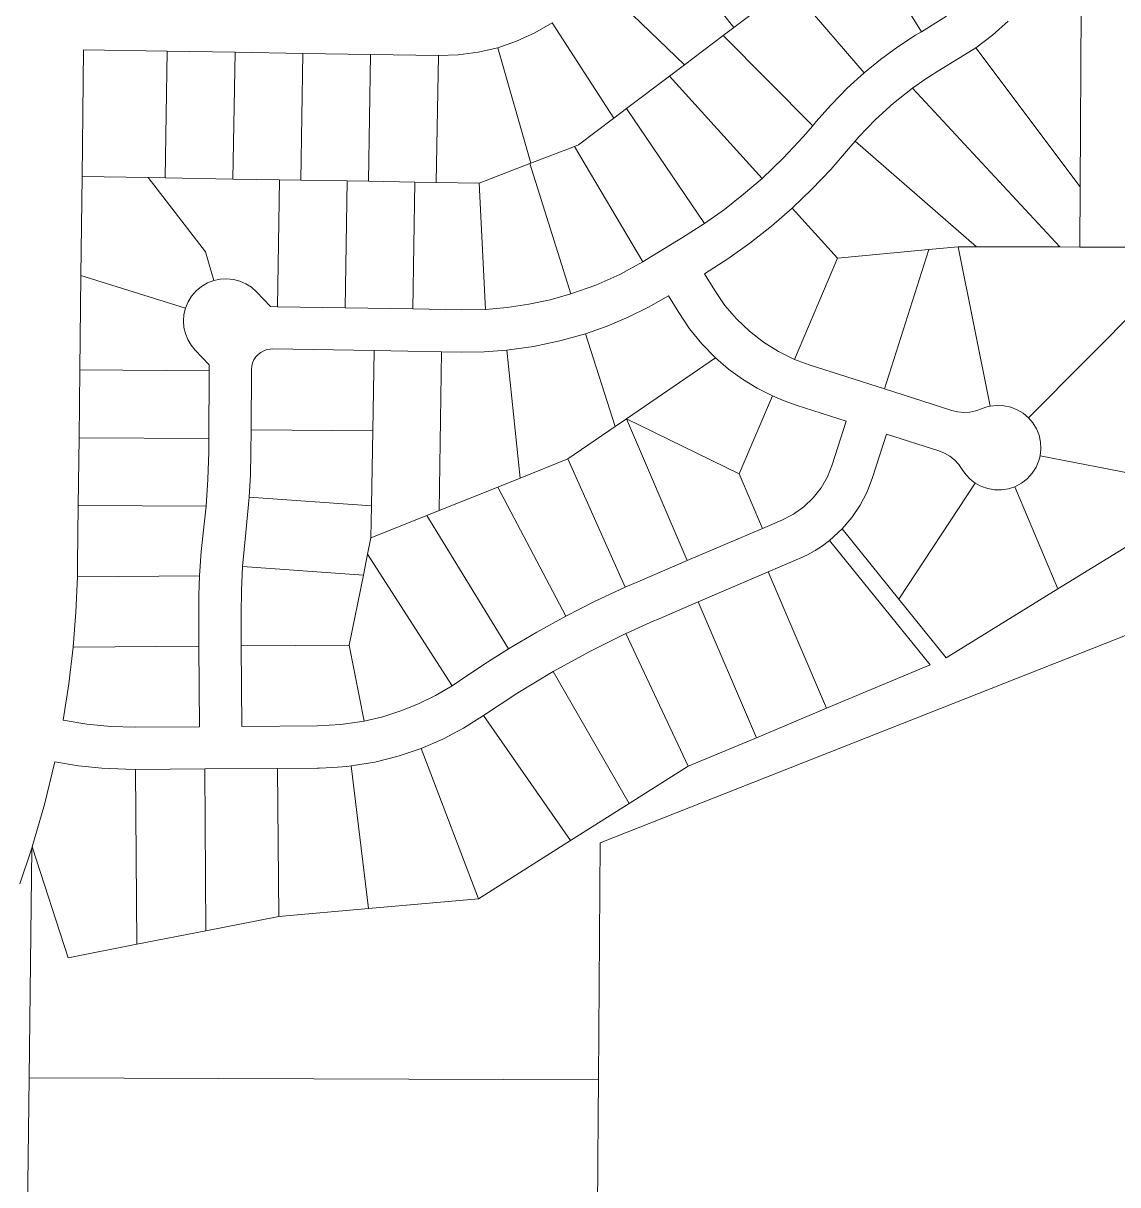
# Model space of a CAD drawing. Header units: feet. Extents: x 2741712 to 2750472, y 1004852 to 1013442.
# Drawn here: x 2743543 to 2744836, y 1010037 to 1011409 of the extents above; entities that cross this region are included whole.
import ezdxf

# ---------------------------------------------------------------- set-up
doc = ezdxf.new("R2010")
doc.units = ezdxf.units.FT
doc.header["$LTSCALE"] = 0.015
doc.header["$MEASUREMENT"] = 0
doc.layers.add('Carver County Parcels', color=7, linetype='Continuous')

msp = doc.modelspace()

# ---------------------------------------------------------------- linework, layer by layer
at = {"layer": 'Carver County Parcels', "lineweight": 5, "ltscale": 100}
for p, q in [((2744288.9, 1011521), (2744382.6, 1011404.3)), ((2744539.1, 1011504.9), (2744604.1, 1011399.2)), ((2744222.8, 1011457.9), (2744324.3, 1011360.2)), ((2744436.5, 1011445), (2744382.6, 1011404.3)), ((2744447.9, 1011453.6), (2744536.4, 1011350.6)), ((2744604.1, 1011399.2), (2744633.9, 1011417.6)), ((2744792.9, 1011427.1), (2744791.8, 1011216)), ((2744167.7, 1011409.6), (2744147.3, 1011397.7)), ((2744240.8, 1011297.1), (2744167.7, 1011409.6)), ((2744369.8, 1011394.6), (2744382.6, 1011404.3)), ((2744382.6, 1011404.3), (2744382.6, 1011404.3)), ((2744706.7, 1011411.7), (2744688.3, 1011395.1)), ((2744125.8, 1011387.9), (2744103.4, 1011380.2)), ((2744147.3, 1011397.7), (2744125.8, 1011387.9)), ((2744369.8, 1011394.6), (2744324.3, 1011360.2)), ((2744369.8, 1011394.6), (2744475.9, 1011288.1)), ((2744576.2, 1011381.3), (2744597.2, 1011395)), ((2744597.2, 1011395), (2744604.1, 1011399.2)), ((2744604.1, 1011399.2), (2744604.1, 1011399.2)), ((2744688.3, 1011395.1), (2744668.4, 1011380.3)), ((2743614.1, 1011377.9), (2743612.4, 1011228)), ((2743713, 1011376.3), (2743614.1, 1011377.9)), ((2743710.5, 1011226.4), (2743713, 1011376.3)), ((2743793.1, 1011374.9), (2743713, 1011376.3)), ((2743713, 1011376.3), (2743713, 1011376.3)), ((2743793.1, 1011374.9), (2743790.6, 1011225)), ((2743793.1, 1011374.9), (2743793.1, 1011374.9)), ((2743873.1, 1011373.6), (2743793.1, 1011374.9)), ((2744080.4, 1011374.8), (2744056.9, 1011371.7)), ((2744103.4, 1011380.2), (2744080.4, 1011374.8)), ((2744142.6, 1011243.8), (2744103.4, 1011380.2)), ((2744555.9, 1011366.5), (2744576.2, 1011381.3)), ((2744660, 1011375), (2744623.4, 1011352.5)), ((2744668.4, 1011380.3), (2744660, 1011375)), ((2744668.4, 1011380.3), (2744791.8, 1011216)), ((2743870.6, 1011223.7), (2743873.1, 1011373.6)), ((2743873.1, 1011373.6), (2743873.1, 1011373.6)), ((2743953.2, 1011372.3), (2743873.1, 1011373.6)), ((2743950.7, 1011222.4), (2743953.2, 1011372.3)), ((2743953.2, 1011372.3), (2743953.2, 1011372.3)), ((2744033.3, 1011370.9), (2743953.2, 1011372.3)), ((2744033.3, 1011370.9), (2744030.8, 1011221)), ((2744056.9, 1011371.7), (2744033.3, 1011370.9)), ((2744033.3, 1011370.9), (2744033.3, 1011370.9)), ((2744306.6, 1011346.8), (2744324.3, 1011360.2)), ((2744324.3, 1011360.2), (2744324.3, 1011360.2)), ((2744536.4, 1011350.6), (2744555.9, 1011366.5)), ((2744255.7, 1011308.4), (2744306.6, 1011346.8)), ((2744415.8, 1011225.8), (2744306.6, 1011346.8)), ((2744516.3, 1011332.3), (2744536.4, 1011350.6)), ((2744536.4, 1011350.6), (2744536.4, 1011350.6)), ((2744623.4, 1011352.5), (2744608.3, 1011342.7)), ((2744608.3, 1011342.7), (2744593.6, 1011332.3)), ((2744497.3, 1011312.9), (2744516.3, 1011332.3)), ((2744593.6, 1011332.3), (2744571.2, 1011314.6)), ((2744767.9, 1011144.8), (2744593.6, 1011332.3)), ((2744255.7, 1011308.4), (2744240.8, 1011297.1)), ((2744347.9, 1011172.5), (2744255.7, 1011308.4)), ((2744479.5, 1011292.5), (2744497.3, 1011312.9)), ((2744571.2, 1011314.6), (2744550, 1011295.4)), ((2744240.8, 1011297.1), (2744198.9, 1011265.5)), ((2744240.8, 1011297.1), (2744240.8, 1011297.1)), ((2744475.9, 1011288.1), (2744479.5, 1011292.5)), ((2744550, 1011295.4), (2744530.2, 1011274.8)), ((2744464.6, 1011275), (2744475.9, 1011288.1)), ((2744475.9, 1011288.1), (2744475.9, 1011288.1)), ((2744194.2, 1011263.6), (2744198.9, 1011265.5)), ((2744440.9, 1011249.8), (2744464.6, 1011275)), ((2744525.9, 1011269.9), (2744518.1, 1011260.7)), ((2744530.2, 1011274.8), (2744525.9, 1011269.9)), ((2744525.9, 1011269.9), (2744669.3, 1011144.8)), ((2744142.6, 1011243.8), (2744194.2, 1011263.6)), ((2744194.2, 1011263.6), (2744275, 1011127.2)), ((2744518.1, 1011260.7), (2744497, 1011236.3)), ((2744141.5, 1011243.3), (2744081.4, 1011220.2)), ((2744141.5, 1011243.3), (2744142.6, 1011243.8)), ((2744141.5, 1011243.3), (2744190, 1011089.3)), ((2744142.6, 1011243.8), (2744142.6, 1011243.8)), ((2744415.8, 1011225.8), (2744440.9, 1011249.8)), ((2743612.4, 1011228), (2743611, 1011110.9)), ((2743612.4, 1011228), (2743690.5, 1011226.7)), ((2743690.5, 1011226.7), (2743690.5, 1011226.7)), ((2743690.5, 1011226.7), (2743710.5, 1011226.4)), ((2743690.5, 1011226.7), (2743758.1, 1011138.9)), ((2743790.6, 1011225), (2743710.5, 1011226.4)), ((2743710.5, 1011226.4), (2743710.5, 1011226.4)), ((2743790.6, 1011225), (2743845.6, 1011224.1)), ((2743843.1, 1011074.2), (2743845.6, 1011224.1)), ((2743870.6, 1011223.7), (2743845.6, 1011224.1)), ((2743870.6, 1011223.7), (2743925.6, 1011222.8)), ((2743870.6, 1011223.7), (2743870.6, 1011223.7)), ((2744394, 1011207), (2744415.8, 1011225.8)), ((2744415.8, 1011225.8), (2744415.8, 1011225.8)), ((2744497, 1011236.3), (2744474.7, 1011212.9)), ((2743923.1, 1011072.8), (2743925.6, 1011222.8)), ((2743925.6, 1011222.8), (2743950.7, 1011222.4)), ((2743950.7, 1011222.4), (2744005.6, 1011221.5)), ((2743950.7, 1011222.4), (2743950.7, 1011222.4)), ((2744003.1, 1011071.5), (2744005.6, 1011221.5)), ((2744005.6, 1011221.5), (2744030.8, 1011221)), ((2744081.4, 1011220.2), (2744030.8, 1011221)), ((2744030.8, 1011221), (2744030.8, 1011221)), ((2744089.2, 1011071), (2744081.4, 1011220.2)), ((2744474.7, 1011212.9), (2744451.4, 1011190.6)), ((2744791.3, 1011144.7), (2744791.8, 1011216)), ((2744791.8, 1011216), (2744791.8, 1011216)), ((2744371.4, 1011189.2), (2744394, 1011207)), ((2744347.9, 1011172.5), (2744371.4, 1011189.2)), ((2744451.4, 1011190.6), (2744426.9, 1011169.3)), ((2744505, 1011131.7), (2744451.4, 1011190.6)), ((2744321.9, 1011155.8), (2744347.9, 1011172.5)), ((2744347.9, 1011172.5), (2744347.9, 1011172.5)), ((2744426.9, 1011169.3), (2744401.5, 1011149.3)), ((2744279.2, 1011129.8), (2744321.9, 1011155.8)), ((2744401.5, 1011149.3), (2744375.2, 1011130.6)), ((2744613.1, 1011141.7), (2744505, 1011131.7)), ((2744613.1, 1011141.7), (2744560.4, 1010977)), ((2744647.7, 1011144.9), (2744613.1, 1011141.7)), ((2744647.7, 1011144.9), (2744669.3, 1011144.8)), ((2744647.7, 1011144.9), (2744685.4, 1010956.6)), ((2744669.3, 1011144.8), (2744767.9, 1011144.8)), ((2744669.3, 1011144.8), (2744669.3, 1011144.8)), ((2744767.9, 1011144.8), (2744767.9, 1011144.8)), ((2744791.3, 1011144.7), (2744767.9, 1011144.8)), ((2744890.2, 1011144.6), (2744791.3, 1011144.7)), ((2743758.1, 1011138.9), (2743768, 1011105.3)), ((2744247.7, 1011112.4), (2744275, 1011127.2)), ((2744275, 1011127.2), (2744279.2, 1011129.8)), ((2744275, 1011127.2), (2744275, 1011127.2)), ((2744375.2, 1011130.6), (2744347.9, 1011113.1)), ((2744454.2, 1011011.9), (2744505, 1011131.7)), ((2744505, 1011131.7), (2744505, 1011131.7)), ((2744347.9, 1011113.1), (2744360.1, 1011093.2)), ((2743611, 1011110.9), (2743609.6, 1010999.4)), ((2743734.4, 1011072.3), (2743611, 1011110.9)), ((2743753.3, 1011098.2), (2743760.4, 1011102.4)), ((2743760.4, 1011102.4), (2743768, 1011105.3)), ((2743768, 1011105.3), (2743775.6, 1011106.9)), ((2743775.6, 1011106.9), (2743783.4, 1011107.3)), ((2743783.4, 1011107.3), (2743791.2, 1011106.5)), ((2743791.2, 1011106.5), (2743798.8, 1011104.5)), ((2743798.8, 1011104.5), (2743805.9, 1011101.3)), ((2743805.9, 1011101.3), (2743812.5, 1011097.1)), ((2744190, 1011089.3), (2744219.3, 1011099.7)), ((2744219.3, 1011099.7), (2744247.7, 1011112.4)), ((2744889.9, 1011103.4), (2744730.5, 1010943)), ((2743737.5, 1011079.8), (2743741.7, 1011086.8)), ((2743741.7, 1011086.8), (2743747, 1011093)), ((2743747, 1011093), (2743753.3, 1011098.2)), ((2743812.5, 1011097.1), (2743818.3, 1011091.8)), ((2743818.3, 1011091.8), (2743835, 1011074.3)), ((2744165.3, 1011082.3), (2744190, 1011089.3)), ((2744190, 1011089.3), (2744190, 1011089.3)), ((2744305.2, 1011087.1), (2744281.8, 1011073.7)), ((2744317.4, 1011067.2), (2744305.2, 1011087.1)), ((2744360.1, 1011093.2), (2744371.9, 1011075.8)), ((2743732.7, 1011064.9), (2743734.4, 1011072.3)), ((2743734.4, 1011072.3), (2743737.5, 1011079.8)), ((2743734.4, 1011072.3), (2743734.4, 1011072.3)), ((2743835, 1011074.3), (2743843.1, 1011074.2)), ((2743843.1, 1011074.2), (2743923.1, 1011072.8)), ((2743923.1, 1011072.8), (2744003.1, 1011071.5)), ((2744089.2, 1011071), (2744114.8, 1011073.2)), ((2744114.8, 1011073.2), (2744140.2, 1011077)), ((2744140.2, 1011077), (2744165.3, 1011082.3)), ((2744281.8, 1011073.7), (2744257.5, 1011061.8)), ((2744371.9, 1011075.8), (2744385.6, 1011059.7)), ((2743732.1, 1011057.3), (2743732.7, 1011064.9)), ((2744003.1, 1011071.5), (2744061.1, 1011070.5)), ((2744061.1, 1011070.5), (2744089.2, 1011071)), ((2744257.5, 1011061.8), (2744232.7, 1011051.3)), ((2744330.2, 1011048.1), (2744317.4, 1011067.2)), ((2744385.6, 1011059.7), (2744400.8, 1011045.1)), ((2743732.7, 1011049.8), (2743732.1, 1011057.3)), ((2743734.4, 1011042.4), (2743732.7, 1011049.8)), ((2744232.7, 1011051.3), (2744207.2, 1011042.3)), ((2744344.8, 1011030.2), (2744330.2, 1011048.1)), ((2744400.8, 1011045.1), (2744417.4, 1011032.2)), ((2743737.2, 1011035.3), (2743734.4, 1011042.4)), ((2743741.1, 1011028.8), (2743737.2, 1011035.3)), ((2744176.7, 1011033.7), (2744145.7, 1011027.2)), ((2744207.2, 1011042.3), (2744176.7, 1011033.7)), ((2744242.4, 1010932.5), (2744207.2, 1011042.3)), ((2744417.4, 1011032.2), (2744435.3, 1011021.1)), ((2743745.9, 1011022.9), (2743741.1, 1011028.8)), ((2743762.5, 1011005.5), (2743745.9, 1011022.9)), ((2743820.3, 1011017.8), (2743817.6, 1011014.8)), ((2743823.4, 1011020.2), (2743820.3, 1011017.8)), ((2743826.9, 1011022.2), (2743823.4, 1011020.2)), ((2743830.7, 1011023.5), (2743826.9, 1011022.2)), ((2743834.7, 1011024.2), (2743830.7, 1011023.5)), ((2743837.3, 1011024.3), (2743834.7, 1011024.2)), ((2743957.3, 1011022.3), (2743837.3, 1011024.3)), ((2743957.3, 1011022.3), (2743955.7, 1010927.7)), ((2744037.2, 1011020.9), (2743957.3, 1011022.3)), ((2743957.3, 1011022.3), (2743957.3, 1011022.3)), ((2744037.2, 1011020.9), (2744034.1, 1010833.4)), ((2744037.2, 1011020.9), (2744037.2, 1011020.9)), ((2744060.2, 1011020.5), (2744037.2, 1011020.9)), ((2744087.3, 1011020.9), (2744060.2, 1011020.5)), ((2744114.3, 1011022.8), (2744087.3, 1011020.9)), ((2744145.7, 1011027.2), (2744114.3, 1011022.8)), ((2744114.3, 1011022.8), (2744129.8, 1010871.6)), ((2744360.9, 1011013.7), (2744344.8, 1011030.2)), ((2744435.3, 1011021.1), (2744454.2, 1011011.9)), ((2743762.4, 1010998.5), (2743762.5, 1011005.5)), ((2743812.8, 1011003.9), (2743812.4, 1011000)), ((2743813.8, 1011007.8), (2743812.8, 1011003.9)), ((2743815.4, 1011011.5), (2743813.8, 1011007.8)), ((2743817.6, 1011014.8), (2743815.4, 1011011.5)), ((2744360.9, 1011013.7), (2744255.6, 1010941.6)), ((2744360.9, 1011013.7), (2744360.9, 1011013.7)), ((2744376.3, 1011000.5), (2744360.9, 1011013.7)), ((2744454.2, 1011011.9), (2744471.5, 1011005.5)), ((2744471.5, 1011005.5), (2744560.4, 1010977)), ((2743609.6, 1010999.4), (2743608.7, 1010919.4)), ((2743609.6, 1010999.4), (2743762.4, 1010998.5)), ((2743762, 1010918.5), (2743762.4, 1010998.5)), ((2743762.4, 1010998.5), (2743762.4, 1010998.5)), ((2743812.4, 1011000), (2743812, 1010928.5)), ((2744392.8, 1010988.5), (2744376.3, 1011000.5)), ((2744410.2, 1010977.9), (2744392.8, 1010988.5)), ((2744428.3, 1010968.7), (2744410.2, 1010977.9)), ((2744560.4, 1010977), (2744560.4, 1010977)), ((2744560.4, 1010977), (2744639.9, 1010951.6)), ((2744388.7, 1010876.8), (2744428.3, 1010968.7)), ((2744442.1, 1010962.9), (2744428.3, 1010968.7)), ((2744428.3, 1010968.7), (2744428.3, 1010968.7)), ((2744456.2, 1010957.9), (2744442.1, 1010962.9)), ((2744515.3, 1010939), (2744456.2, 1010957.9)), ((2744639.9, 1010951.6), (2744646.9, 1010949.9)), ((2744646.9, 1010949.9), (2744654.1, 1010949.2)), ((2744654.1, 1010949.2), (2744661.3, 1010949.6)), ((2744661.3, 1010949.6), (2744668.4, 1010951)), ((2744668.4, 1010951), (2744675.2, 1010953.4)), ((2744675.2, 1010953.4), (2744680.2, 1010955.3)), ((2744680.2, 1010955.3), (2744685.4, 1010956.6)), ((2744685.4, 1010956.6), (2744693.5, 1010957.5)), ((2744685.4, 1010956.6), (2744685.4, 1010956.6)), ((2744693.5, 1010957.5), (2744701.7, 1010957.2)), ((2744701.7, 1010957.2), (2744709.7, 1010955.5)), ((2744709.7, 1010955.5), (2744717.3, 1010952.5)), ((2744717.3, 1010952.5), (2744724.3, 1010948.3)), ((2744255.6, 1010941.6), (2744242.4, 1010932.5)), ((2744255.6, 1010941.6), (2744388.7, 1010876.8)), ((2744255.6, 1010941.6), (2744327.4, 1010774.1)), ((2744498.8, 1010887.4), (2744515.3, 1010939)), ((2744724.3, 1010948.3), (2744730.5, 1010943)), ((2744730.5, 1010943), (2744735.8, 1010936.8)), ((2744735.8, 1010936.8), (2744740, 1010929.9)), ((2743812, 1010928.5), (2743811.9, 1010902)), ((2743955.7, 1010927.7), (2743812, 1010928.5)), ((2743955.7, 1010927.7), (2743954.2, 1010838.9)), ((2743955.7, 1010927.7), (2743955.7, 1010927.7)), ((2744186.5, 1010894.3), (2744242.4, 1010932.5)), ((2744242.4, 1010932.5), (2744242.4, 1010932.5)), ((2744562.9, 1010923.7), (2744546.4, 1010872.2)), ((2744624.7, 1010903.9), (2744562.9, 1010923.7)), ((2744740, 1010929.9), (2744743.1, 1010922.3)), ((2744743.1, 1010922.3), (2744744.8, 1010914.3)), ((2743608.7, 1010919.4), (2743607.7, 1010839.4)), ((2743762, 1010918.5), (2743608.7, 1010919.4)), ((2743761.9, 1010902.2), (2743762, 1010918.5)), ((2743762, 1010918.5), (2743762, 1010918.5)), ((2744744.8, 1010914.3), (2744745.2, 1010906.2)), ((2743761, 1010870.4), (2743761.9, 1010902.2)), ((2743811.9, 1010902), (2743811.3, 1010875.6)), ((2744129.8, 1010871.6), (2744186.5, 1010894.3)), ((2744254.2, 1010742.6), (2744186.5, 1010894.3)), ((2744631.4, 1010901.3), (2744624.7, 1010903.9)), ((2744637.6, 1010897.6), (2744631.4, 1010901.3)), ((2744643.3, 1010893.1), (2744637.6, 1010897.6)), ((2744744.3, 1010898.1), (2744743, 1010892.6)), ((2744745.2, 1010906.2), (2744744.3, 1010898.1)), ((2744888.4, 1010870.1), (2744744.3, 1010898.1)), ((2744493.1, 1010873.3), (2744498.8, 1010887.4)), ((2744648.2, 1010887.9), (2744643.3, 1010893.1)), ((2744652.3, 1010882), (2744648.2, 1010887.9)), ((2744656.7, 1010875.8), (2744652.3, 1010882)), ((2744739.7, 1010884.6), (2744735, 1010877.3)), ((2744743, 1010892.6), (2744739.7, 1010884.6)), ((2743758.8, 1010838.5), (2743761, 1010870.4)), ((2743811.3, 1010875.6), (2743809.8, 1010849.2)), ((2744103.6, 1010861.1), (2744129.8, 1010871.6)), ((2744129.8, 1010871.6), (2744129.8, 1010871.6)), ((2744416.3, 1010812.2), (2744388.7, 1010876.8)), ((2744388.7, 1010876.8), (2744388.7, 1010876.8)), ((2744485.5, 1010860.2), (2744493.1, 1010873.3)), ((2744546.4, 1010872.2), (2744540, 1010855.6)), ((2744661.9, 1010870.4), (2744656.7, 1010875.8)), ((2744667.8, 1010865.8), (2744661.9, 1010870.4)), ((2744729.2, 1010870.9), (2744722.3, 1010865.6)), ((2744735, 1010877.3), (2744729.2, 1010870.9)), ((2744103.6, 1010861.1), (2744034.1, 1010833.4)), ((2744184, 1010708.5), (2744103.6, 1010861.1)), ((2744476.1, 1010848.2), (2744485.5, 1010860.2)), ((2744540, 1010855.6), (2744531.8, 1010839.8)), ((2744577.5, 1010728.4), (2744667.8, 1010865.8)), ((2744675, 1010861.9), (2744667.8, 1010865.8)), ((2744667.8, 1010865.8), (2744667.8, 1010865.8)), ((2744682.7, 1010859.2), (2744675, 1010861.9)), ((2744690.7, 1010857.8), (2744682.7, 1010859.2)), ((2744698.9, 1010857.7), (2744690.7, 1010857.8)), ((2744706.9, 1010859), (2744698.9, 1010857.7)), ((2744714.7, 1010861.5), (2744706.9, 1010859)), ((2744722.3, 1010865.6), (2744714.7, 1010861.5)), ((2744765.5, 1010740.8), (2744714.7, 1010861.5)), ((2744714.7, 1010861.5), (2744714.7, 1010861.5)), ((2743607.7, 1010839.4), (2743606.9, 1010770.5)), ((2743758.8, 1010838.5), (2743607.7, 1010839.4)), ((2743756.1, 1010813.6), (2743758.8, 1010838.5)), ((2743758.8, 1010838.5), (2743758.8, 1010838.5)), ((2743809.8, 1010849.2), (2743805.8, 1010807.4)), ((2743954.2, 1010838.9), (2743809.8, 1010849.2)), ((2743954.2, 1010838.9), (2743953.6, 1010801.2)), ((2743954.2, 1010838.9), (2743954.2, 1010838.9)), ((2744465.2, 1010837.8), (2744476.1, 1010848.2)), ((2744531.8, 1010839.8), (2744521.9, 1010825.1)), ((2744019.6, 1010827.6), (2743953.6, 1010801.2)), ((2744019.6, 1010827.6), (2744034.1, 1010833.4)), ((2744019.6, 1010827.6), (2744116.1, 1010669.9)), ((2744439.3, 1010822), (2744452.8, 1010829)), ((2744452.8, 1010829), (2744465.2, 1010837.8)), ((2744521.9, 1010825.1), (2744510.4, 1010811.6)), ((2743753.1, 1010784.9), (2743756.1, 1010813.6)), ((2744327.4, 1010774.1), (2744416.3, 1010812.2)), ((2744416.3, 1010812.2), (2744439.3, 1010822)), ((2744416.3, 1010812.2), (2744416.3, 1010812.2)), ((2744510.4, 1010811.6), (2744495.6, 1010798.1)), ((2744577.5, 1010728.4), (2744510.4, 1010811.6)), ((2744765.5, 1010740.8), (2744888.1, 1010816.2)), ((2743805.8, 1010807.4), (2743801.9, 1010767.1)), ((2743949.7, 1010781.7), (2743953.6, 1010801.2)), ((2744495.6, 1010798.1), (2744487.3, 1010791.8)), ((2744614.3, 1010650.8), (2744495.6, 1010798.1)), ((2743751.1, 1010756.2), (2743753.1, 1010784.9)), ((2744478.5, 1010786.1), (2744469.4, 1010781)), ((2744487.3, 1010791.8), (2744478.5, 1010786.1)), ((2743606.9, 1010770.5), (2743606.7, 1010755.1)), ((2743949.7, 1010781.7), (2743944.7, 1010756.8)), ((2743949.7, 1010781.7), (2744049.5, 1010626.3)), ((2744271.6, 1010750.2), (2744327.4, 1010774.1)), ((2744327.4, 1010774.1), (2744327.4, 1010774.1)), ((2744459, 1010776.1), (2744423.1, 1010760.7)), ((2744460, 1010776.5), (2744459, 1010776.1)), ((2744469.4, 1010781), (2744460, 1010776.5)), ((2743751.1, 1010756.2), (2743606.7, 1010755.1)), ((2743750.3, 1010733.4), (2743751.1, 1010756.2)), ((2743801.9, 1010767.1), (2743800.5, 1010739.1)), ((2743944.7, 1010756.8), (2743801.9, 1010767.1)), ((2743928.1, 1010674.2), (2743944.7, 1010756.8)), ((2743944.7, 1010756.8), (2743944.7, 1010756.8)), ((2744423.1, 1010760.7), (2744340.4, 1010725.3)), ((2744423.1, 1010760.7), (2744492.1, 1010599.6)), ((2743606.7, 1010755.1), (2743605, 1010713.4)), ((2744218.8, 1010726.1), (2744254.2, 1010742.6)), ((2744254.2, 1010742.6), (2744271.6, 1010750.2)), ((2744254.2, 1010742.6), (2744254.2, 1010742.6)), ((2743750.1, 1010710.7), (2743750.3, 1010733.4)), ((2743800.5, 1010739.1), (2743800.1, 1010711)), ((2744765.5, 1010740.8), (2744633.2, 1010659.3)), ((2744184, 1010708.5), (2744218.8, 1010726.1)), ((2744340.4, 1010725.3), (2744291.3, 1010704.3)), ((2744409.1, 1010564.9), (2744340.4, 1010725.3)), ((2744633.2, 1010659.3), (2744577.5, 1010728.4)), ((2743605, 1010713.4), (2743601.7, 1010671.9)), ((2743750.4, 1010672.9), (2743750.1, 1010710.7)), ((2743800.1, 1010711), (2743800.4, 1010673.3)), ((2744149.7, 1010689.7), (2744184, 1010708.5)), ((2744184, 1010708.5), (2744184, 1010708.5)), ((2744887.3, 1010702.5), (2744224.7, 1010440.6)), ((2744288.7, 1010703.2), (2744260.2, 1010690.4)), ((2744291.3, 1010704.3), (2744288.7, 1010703.2)), ((2744116.1, 1010669.9), (2744149.7, 1010689.7)), ((2744255, 1010688), (2744211.5, 1010666.4)), ((2744260.2, 1010690.4), (2744255, 1010688)), ((2744328.6, 1010531.2), (2744255, 1010688)), ((2743928.1, 1010674.2), (2743800.4, 1010673.3)), ((2743945.7, 1010584.5), (2743928.1, 1010674.2)), ((2743601.7, 1010671.9), (2743596.6, 1010628.5)), ((2743601.7, 1010671.9), (2743750.4, 1010672.9)), ((2743601.7, 1010671.9), (2743601.7, 1010671.9)), ((2743750.4, 1010672.9), (2743750.4, 1010672.9)), ((2743751.1, 1010577.9), (2743750.4, 1010672.9)), ((2743800.4, 1010673.3), (2743801.1, 1010578.3)), ((2744087, 1010651.4), (2744116.1, 1010669.9)), ((2744116.1, 1010669.9), (2744116.1, 1010669.9)), ((2744211.5, 1010666.4), (2744168.9, 1010643.1)), ((2744058.3, 1010632.2), (2744087, 1010651.4)), ((2744614.3, 1010650.8), (2744492.1, 1010599.6)), ((2744168.9, 1010643.1), (2744127.3, 1010618)), ((2744258.7, 1010487.1), (2744168.9, 1010643.1)), ((2743596.6, 1010628.5), (2743589.8, 1010585.4)), ((2744030.1, 1010614.8), (2744049.5, 1010626.3)), ((2744049.5, 1010626.3), (2744058.3, 1010632.2)), ((2744049.5, 1010626.3), (2744049.5, 1010626.3)), ((2744009.9, 1010604.9), (2744030.1, 1010614.8)), ((2744127.3, 1010618), (2744086.8, 1010591.1)), ((2743967.6, 1010589.7), (2743989, 1010596.5)), ((2743989, 1010596.5), (2744009.9, 1010604.9)), ((2744492.1, 1010599.6), (2744409.1, 1010564.9)), ((2744492.1, 1010599.6), (2744492.1, 1010599.6)), ((2743589.8, 1010585.4), (2743618, 1010580.8)), ((2743618, 1010580.8), (2743646.4, 1010578.2)), ((2743646.4, 1010578.2), (2743675, 1010577.4)), ((2743675, 1010577.4), (2743751.1, 1010577.9)), ((2743801.1, 1010578.3), (2743890.3, 1010578.9)), ((2743890.3, 1010578.9), (2743918.1, 1010580.4)), ((2743918.1, 1010580.4), (2743945.7, 1010584.5)), ((2743945.7, 1010584.5), (2743967.6, 1010589.7)), ((2743945.7, 1010584.5), (2743945.7, 1010584.5)), ((2744086.8, 1010591.1), (2744063.2, 1010576.1)), ((2744189.4, 1010443.3), (2744086.8, 1010591.1)), ((2744063.2, 1010576.1), (2744038.5, 1010563)), ((2744328.6, 1010531.2), (2744409.1, 1010564.9)), ((2744409.1, 1010564.9), (2744409.1, 1010564.9)), ((2744012.8, 1010552), (2743985.9, 1010542.9)), ((2744038.5, 1010563), (2744012.8, 1010552)), ((2744080.7, 1010374.6), (2744012.8, 1010552)), ((2743985.9, 1010542.9), (2743958.3, 1010536.1)), ((2743580.2, 1010536.4), (2743567.9, 1010485.8)), ((2743607.9, 1010531.7), (2743580.2, 1010536.4)), ((2743635.8, 1010528.8), (2743607.9, 1010531.7)), ((2743663.9, 1010527.5), (2743635.8, 1010528.8)), ((2743675.3, 1010527.4), (2743663.9, 1010527.5)), ((2743757.3, 1010528), (2743675.3, 1010527.4)), ((2743675.3, 1010527.4), (2743676.8, 1010320.8)), ((2743675.3, 1010527.4), (2743675.3, 1010527.4)), ((2743843.3, 1010528.6), (2743757.3, 1010528)), ((2743757.3, 1010528), (2743758.7, 1010336.8)), ((2743890.6, 1010529), (2743843.3, 1010528.6)), ((2743844.6, 1010353.6), (2743843.3, 1010528.6)), ((2743892.3, 1010529), (2743890.6, 1010529)), ((2743908.8, 1010529.6), (2743892.3, 1010529)), ((2743925.3, 1010530.9), (2743908.8, 1010529.6)), ((2743930.3, 1010531.5), (2743925.3, 1010530.9)), ((2743958.3, 1010536.1), (2743930.3, 1010531.5)), ((2743950.8, 1010363.1), (2743930.3, 1010531.5)), ((2744328.6, 1010531.2), (2744258.7, 1010487.1)), ((2744328.6, 1010531.2), (2744328.6, 1010531.2)), ((2743567.9, 1010485.8), (2743553.4, 1010435.8)), ((2744258.7, 1010487.1), (2744189.4, 1010443.3)), ((2744258.7, 1010487.1), (2744258.7, 1010487.1)), ((2744080.7, 1010374.6), (2744189.4, 1010443.3)), ((2744189.4, 1010443.3), (2744189.4, 1010443.3)), ((2744224.7, 1010440.6), (2744222.5, 1010161.1)), ((2743552.9, 1010434.4), (2743538.7, 1010392.2)), ((2743552.9, 1010434.4), (2743549.7, 1010163.1)), ((2743553.4, 1010435.8), (2743552.9, 1010434.4)), ((2743553.7, 1010434.9), (2743553.4, 1010435.8)), ((2743553.7, 1010434.9), (2743595.7, 1010304.9)), ((2743950.8, 1010363.1), (2744080.7, 1010374.6)), ((2744080.7, 1010374.6), (2744080.7, 1010374.6)), ((2743950.8, 1010363.1), (2743844.6, 1010353.6)), ((2743950.8, 1010363.1), (2743950.8, 1010363.1)), ((2743844.6, 1010353.6), (2743758.7, 1010336.8)), ((2743844.6, 1010353.6), (2743844.6, 1010353.6)), ((2743676.8, 1010320.8), (2743758.7, 1010336.8)), ((2743758.7, 1010336.8), (2743758.7, 1010336.8)), ((2743676.8, 1010320.8), (2743595.7, 1010304.9)), ((2743549.7, 1010163.1), (2743547.2, 1009953.3)), ((2743549.7, 1010163.1), (2744222.5, 1010160.7)), ((2743549.7, 1010163.1), (2743549.7, 1010163.1)), ((2744222.2, 1010118.3), (2744222.5, 1010160.7)), ((2744222.5, 1010160.7), (2744222.5, 1010161.1)), ((2744222.5, 1010160.7), (2744222.5, 1010160.7)), ((2744221, 1009960.7), (2744222.2, 1010118.3))]:
    msp.add_line(p, q, dxfattribs=at)

doc.saveas('drawing.dxf')
